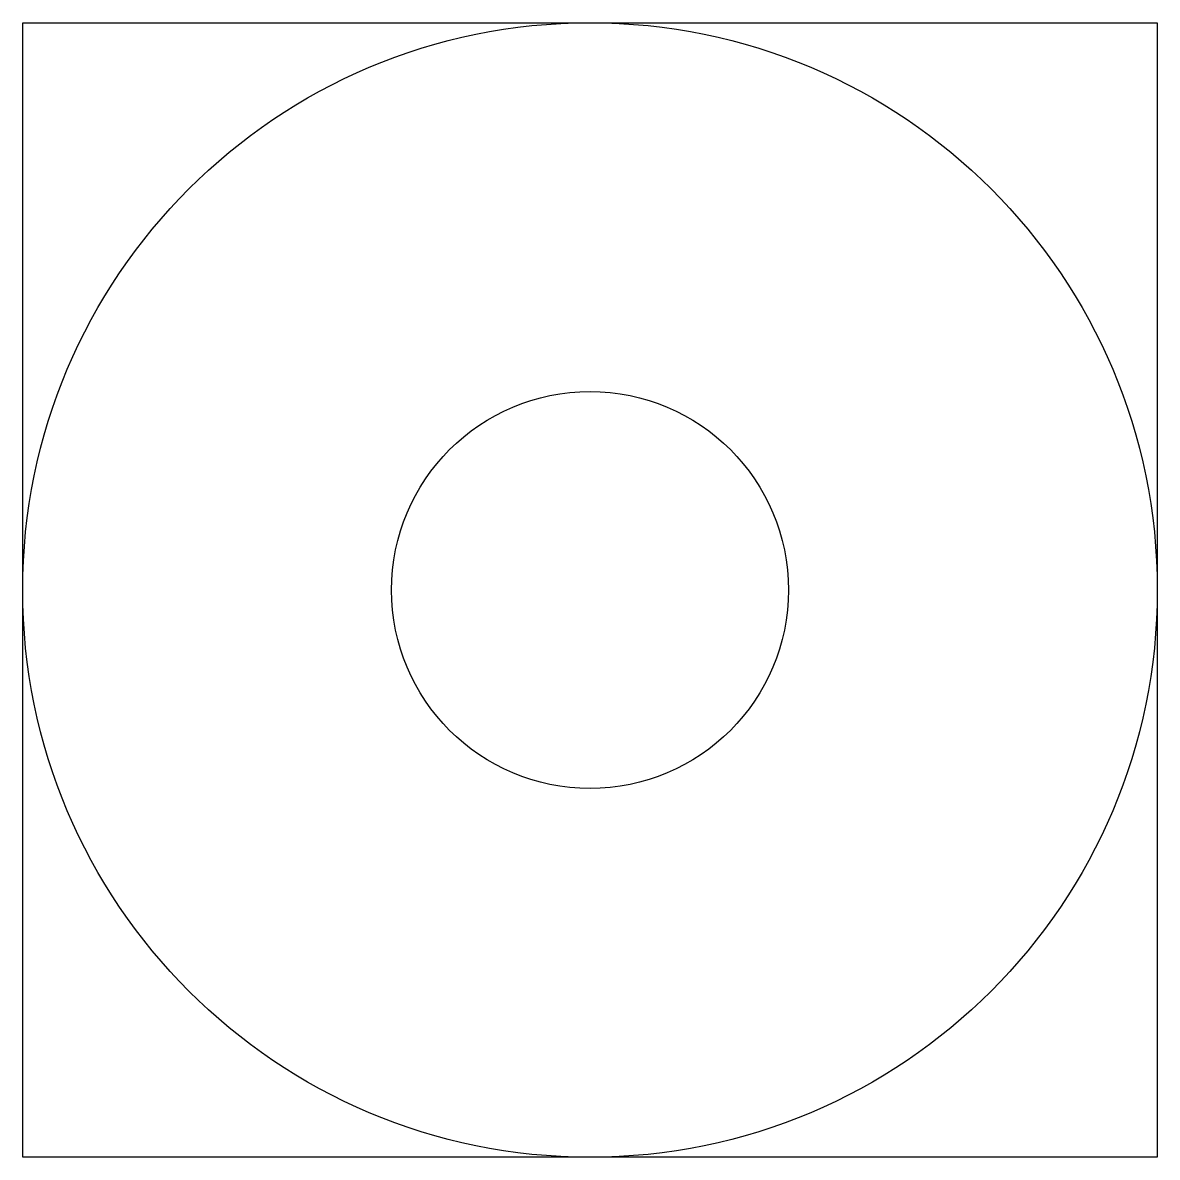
# Model space of a CAD drawing. Header units: millimetres. Extents: x -10 to 10, y 15 to 35.
import ezdxf

# ---------------------------------------------------------------- set-up
doc = ezdxf.new("R2010")
doc.units = ezdxf.units.MM
doc.layers.get('0').update_dxf_attribs({"linetype": 'CONTINUOUS'})

msp = doc.modelspace()

# ---------------------------------------------------------------- linework, layer by layer
msp.add_lwpolyline([(10, 15), (-10, 15), (-10, 35), (10, 35)], close=True)
for radius in [10, 3.5]:
    msp.add_circle((0, 25), radius)

doc.saveas('drawing.dxf')
